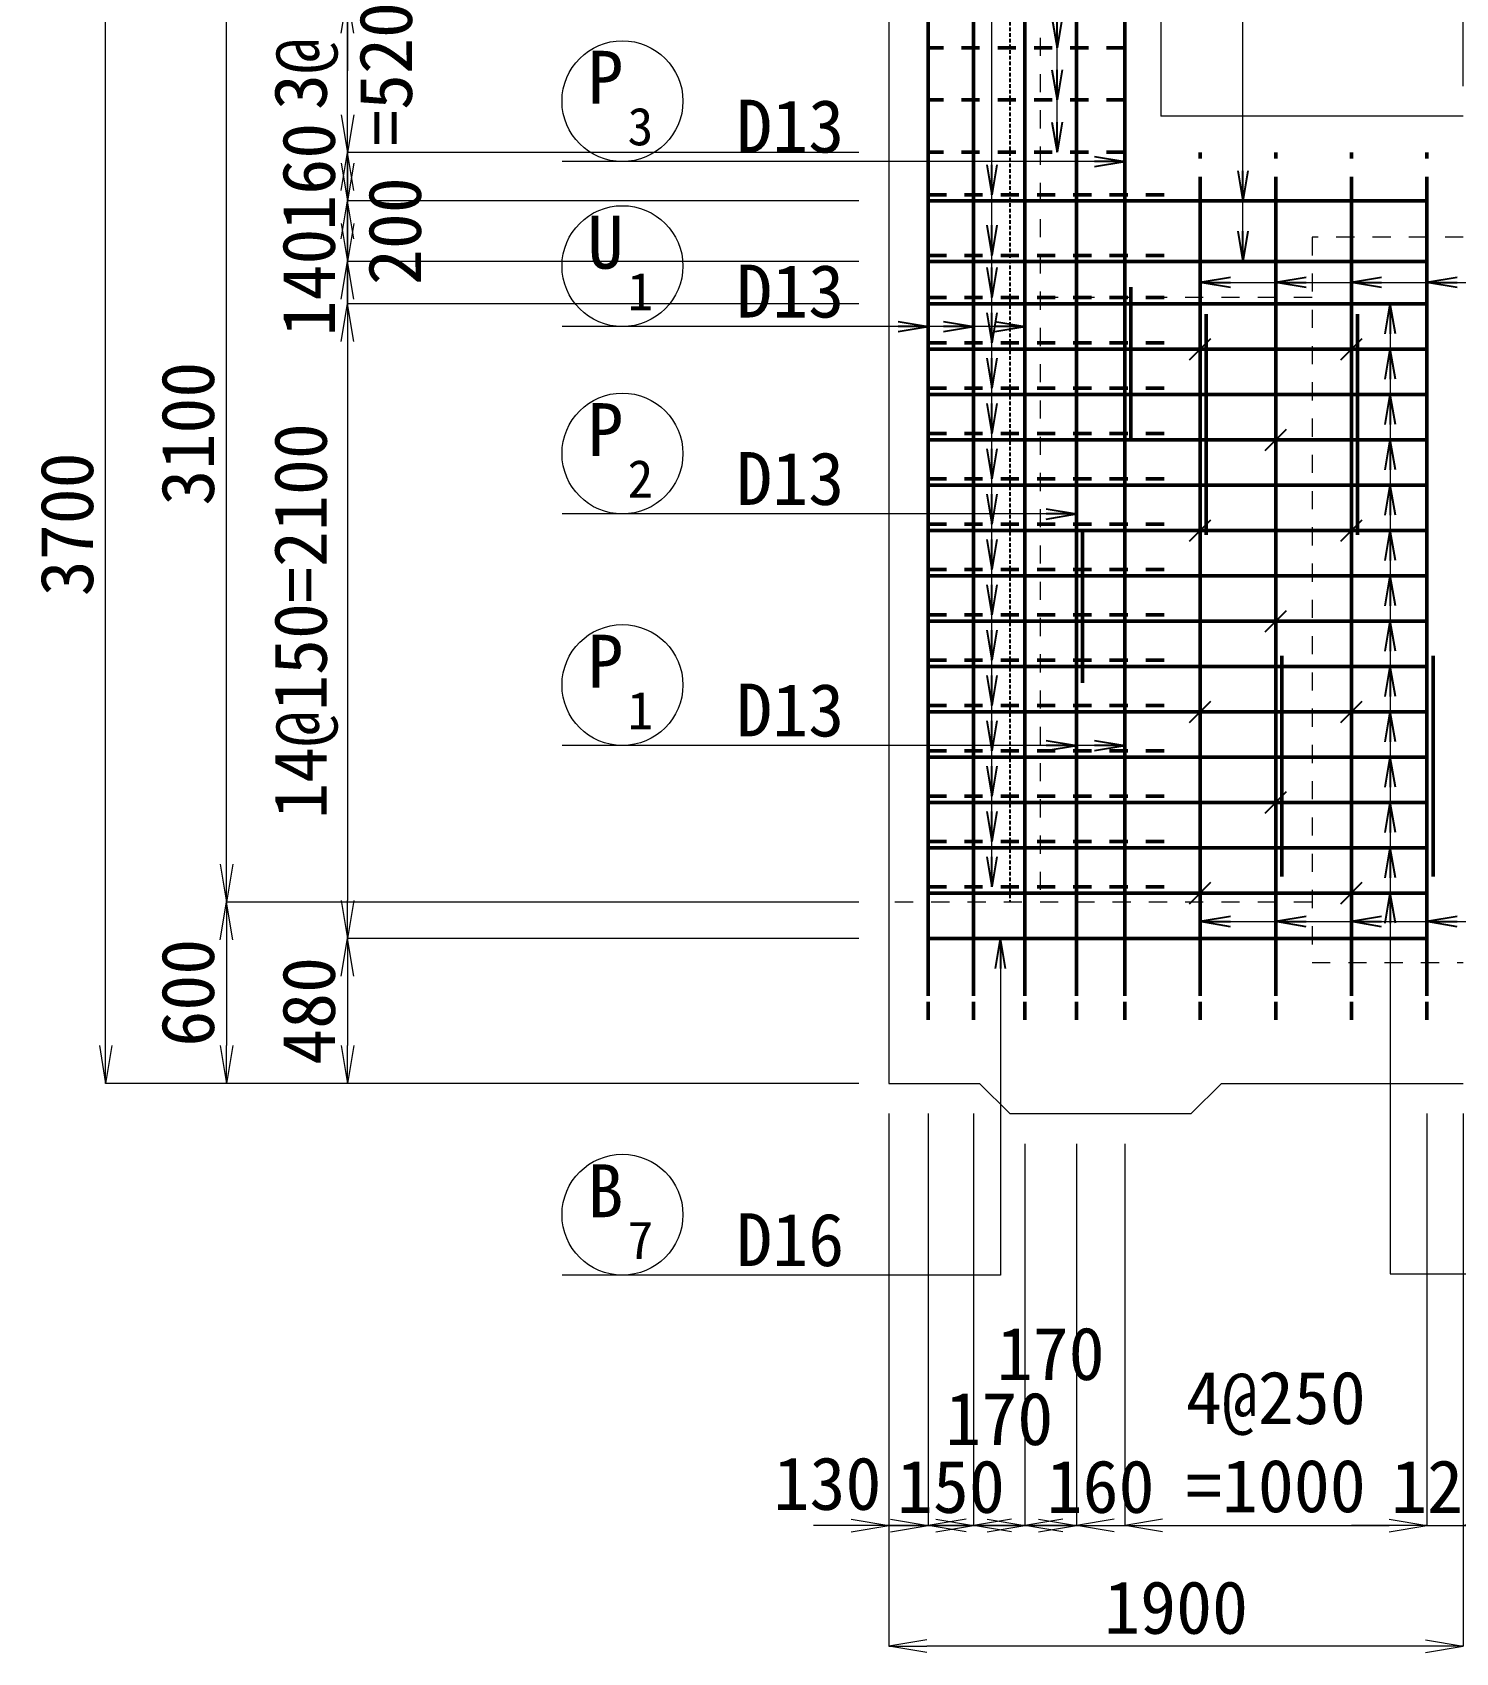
# Model space of a CAD drawing. Header units: millimetres. Extents: x 169470 to 758170, y -17820 to 11880.
# Drawn here: x 520469 to 525177, y -1182 to 4179 of the extents above; entities that cross this region are included whole.
import ezdxf
from ezdxf.enums import TextEntityAlignment as Align

# ---------------------------------------------------------------- set-up
doc = ezdxf.new("R2010")
doc.units = ezdxf.units.MM
doc.header["$LTSCALE"] = 50
doc.header["$PDSIZE"] = 300
doc.linetypes.add('DASHED2', pattern=[0.375, 0.25, -0.125])
doc.linetypes.add('SXF_跳び破線', pattern=[12, 6, -6])
doc.layers.get('Defpoints').update_dxf_attribs({"color": 151})
for name, color, linetype, lineweight in [('D-BGD', 7, 'Continuous', 13), ('D-STR', 1, 'Continuous', 50), ('D-STR-DIM', 7, 'Continuous', 13), ('D-STR-HTXT', 7, 'Continuous', 13), ('D-STR-STR3', 4, 'Continuous', 25), ('D-STR-TXT', 7, 'Continuous', 13)]:
    doc.layers.add(name, color=color, linetype=linetype, lineweight=lineweight)
doc.styles.add('MS ゴシック', font='MS Gothic.ttf')
doc.styles.add('YOKO_GOTHIC', font='MS Gothic.ttf')
doc.dimstyles.new('DIM-50', dxfattribs={"dimscale": 50, "dimtxt": 3.5, "dimasz": 2.5, "dimexe": 0, "dimexo": 2, "dimgap": 0.8, "dimtad": 1, "dimdec": 0, "dimzin": 1, "dimdsep": 46, "dimtxsty": 'MS ゴシック', "dimblk": 'OPEN', "dimcen": 0.1, "dimclrd": 256, "dimclre": 256, "dimclrt": 256, "dimaunit": 1, "dimadec": 3, "dimazin": 0, "dimtfac": 1, "dimtdec": 0, "dimtix": 1, "dimtmove": 2, "dimatfit": 3, "dimldrblk": 'OPEN', "dimfxl": 1, "dimlwd": -1, "dimlwe": -1, "dimarcsym": 2})
doc.dimstyles.new('S50', dxfattribs={"dimscale": 50, "dimtxt": 3.5, "dimasz": 2, "dimexe": 1, "dimexo": 1, "dimgap": 1, "dimtad": 1, "dimdec": 0, "dimzin": 1, "dimdsep": 46, "dimtxsty": 'YOKO_GOTHIC', "dimblk": 'OPEN', "dimcen": 0, "dimclrd": 256, "dimclre": 256, "dimclrt": 256, "dimaunit": 1, "dimadec": 3, "dimazin": 0, "dimtfac": 1, "dimtdec": 0, "dimtix": 1, "dimtmove": 2, "dimatfit": 3, "dimldrblk": 'OPEN', "dimfxl": 1, "dimlwd": -1, "dimlwe": -1, "dimarcsym": 0})

# ---------------------------------------------------------------- blocks, each defined once
blk = doc.blocks.new('_Open')
at = {"color": 0, "linetype": 'ByBlock', "lineweight": -2}
for p, q in [((-1, 0.167), (0, 0)), ((-1, -0.167), (0, 0)), ((0, 0), (-1, 0))]:
    blk.add_line(p, q, dxfattribs=at)
blk = doc.blocks.new('*D498')
at = {"layer": 'D-STR-DIM', "ltscale": 1500, "transparency": 16777216}
for p, q in [((521511.1, 4526), (521511.1, 4651)), ((523202.5, 4401), (521511.1, 4401)), ((521511.1, 4401), (521511.1, 4301)), ((523202.5, 4301), (521511.1, 4301)), ((521511.1, 4176), (521511.1, 4051))]:
    blk.add_line(p, q, dxfattribs=at)
at = {"layer": 'Defpoints', "color": 0, "ltscale": 1500, "transparency": 16777216}
for p in [(523302.5, 4401), (521511.1, 4301), (523302.5, 4301)]:
    blk.add_point(p, dxfattribs=at)
at = {"layer": 'D-STR-DIM', "ltscale": 1500, "transparency": 16777216, "xscale": 125, "yscale": 125, "zscale": 125}
for p, rotation in [((521511.1, 4401), 270), ((521511.1, 4301), 90)]:
    blk.add_blockref('_Open', p, dxfattribs=dict(at, rotation=rotation))
at = {"layer": 'D-STR-DIM', "ltscale": 1500, "transparency": 16777216, "insert": (521383.6, 4620.1), "char_height": 175, "attachment_point": 5, "rotation": 90, "style": 'MS ゴシック'}
blk.add_mtext('100', dxfattribs=at)
blk = doc.blocks.new('*D499')
at = {"layer": 'D-STR-DIM', "ltscale": 1500, "transparency": 16777216}
for p, q in [((523202.5, 3281), (521511.1, 3281)), ((521511.1, 3156), (521511.1, 1306)), ((523202.5, 1181), (521511.1, 1181))]:
    blk.add_line(p, q, dxfattribs=at)
at = {"layer": 'Defpoints', "color": 0, "ltscale": 1500, "transparency": 16777216}
for p in [(523302.5, 3281), (521511.1, 1181), (523302.5, 1181)]:
    blk.add_point(p, dxfattribs=at)
at = {"layer": 'D-STR-DIM', "ltscale": 1500, "transparency": 16777216, "xscale": 125, "yscale": 125, "zscale": 125}
for p, rotation in [((521511.1, 3281), 90), ((521511.1, 1181), 270)]:
    blk.add_blockref('_Open', p, dxfattribs=dict(at, rotation=rotation))
at = {"layer": 'D-STR-DIM', "ltscale": 1500, "transparency": 16777216, "insert": (521374.3, 2231), "char_height": 175, "attachment_point": 5, "rotation": 90, "style": 'MS ゴシック'}
blk.add_mtext('14@150=2100', dxfattribs=at)
blk = doc.blocks.new('*D1871')
at = {"layer": 'D-STR-DIM', "ltscale": 1500, "transparency": 16777216}
for p, q in [((523202.5, 1181), (521511.1, 1181)), ((521511.1, 1056), (521511.1, 826)), ((523202.5, 701), (521511.1, 701))]:
    blk.add_line(p, q, dxfattribs=at)
at = {"layer": 'Defpoints', "color": 0, "ltscale": 1500, "transparency": 16777216}
for p in [(523302.5, 1181), (521511.1, 701), (523302.5, 701)]:
    blk.add_point(p, dxfattribs=at)
at = {"layer": 'D-STR-DIM', "ltscale": 1500, "transparency": 16777216, "xscale": 125, "yscale": 125, "zscale": 125}
for p, rotation in [((521511.1, 1181), 90), ((521511.1, 701), 270)]:
    blk.add_blockref('_Open', p, dxfattribs=dict(at, rotation=rotation))
at = {"layer": 'D-STR-DIM', "ltscale": 1500, "transparency": 16777216, "insert": (521383.6, 941), "char_height": 175, "attachment_point": 5, "rotation": 90, "style": 'MS ゴシック'}
blk.add_mtext('480', dxfattribs=at)
blk = doc.blocks.new('*D500')
at = {"layer": 'D-STR-DIM', "ltscale": 1500, "transparency": 16777216}
for p, q in [((523202.5, 4401), (521111.1, 4401)), ((521111.1, 1426), (521111.1, 4276)), ((523202.5, 1301), (521111.1, 1301))]:
    blk.add_line(p, q, dxfattribs=at)
at = {"layer": 'Defpoints', "color": 0, "ltscale": 1500, "transparency": 16777216}
for p in [(521111.1, 4401), (523302.5, 4401), (523302.5, 1301)]:
    blk.add_point(p, dxfattribs=at)
at = {"layer": 'D-STR-DIM', "ltscale": 1500, "transparency": 16777216, "xscale": 125, "yscale": 125, "zscale": 125}
for p, rotation in [((521111.1, 4401), 90), ((521111.1, 1301), 270)]:
    blk.add_blockref('_Open', p, dxfattribs=dict(at, rotation=rotation))
at = {"layer": 'D-STR-DIM', "ltscale": 1500, "transparency": 16777216, "insert": (520983.6, 2851), "char_height": 175, "attachment_point": 5, "rotation": 90, "style": 'MS ゴシック'}
blk.add_mtext('3100', dxfattribs=at)
blk = doc.blocks.new('*D501')
at = {"layer": 'D-STR-DIM', "ltscale": 1500, "transparency": 16777216}
for p, q in [((523202.5, 1301), (521111.1, 1301)), ((521111.1, 1176), (521111.1, 826)), ((523202.5, 701), (521111.1, 701))]:
    blk.add_line(p, q, dxfattribs=at)
at = {"layer": 'Defpoints', "color": 0, "ltscale": 1500, "transparency": 16777216}
for p in [(523302.5, 1301), (521111.1, 701), (523302.5, 701)]:
    blk.add_point(p, dxfattribs=at)
at = {"layer": 'D-STR-DIM', "ltscale": 1500, "transparency": 16777216, "xscale": 125, "yscale": 125, "zscale": 125}
for p, rotation in [((521111.1, 1301), 90), ((521111.1, 701), 270)]:
    blk.add_blockref('_Open', p, dxfattribs=dict(at, rotation=rotation))
at = {"layer": 'D-STR-DIM', "ltscale": 1500, "transparency": 16777216, "insert": (520983.6, 1001), "char_height": 175, "attachment_point": 5, "rotation": 90, "style": 'MS ゴシック'}
blk.add_mtext('600', dxfattribs=at)
blk = doc.blocks.new('*D502')
at = {"layer": 'D-STR-DIM', "ltscale": 1500, "transparency": 16777216}
for p, q in [((523202.5, 4401), (520711.1, 4401)), ((520711.1, 826), (520711.1, 4276)), ((523202.5, 701), (520711.1, 701))]:
    blk.add_line(p, q, dxfattribs=at)
at = {"layer": 'Defpoints', "color": 0, "ltscale": 1500, "transparency": 16777216}
for p in [(520711.1, 4401), (523302.5, 4401), (523302.5, 701)]:
    blk.add_point(p, dxfattribs=at)
at = {"layer": 'D-STR-DIM', "ltscale": 1500, "transparency": 16777216, "xscale": 125, "yscale": 125, "zscale": 125}
for p, rotation in [((520711.1, 4401), 90), ((520711.1, 701), 270)]:
    blk.add_blockref('_Open', p, dxfattribs=dict(at, rotation=rotation))
at = {"layer": 'D-STR-DIM', "ltscale": 1500, "transparency": 16777216, "insert": (520583.6, 2551), "char_height": 175, "attachment_point": 5, "rotation": 90, "style": 'MS ゴシック'}
blk.add_mtext('3700', dxfattribs=at)
blk = doc.blocks.new('*D1873')
at = {"layer": 'D-STR-DIM', "ltscale": 1500, "transparency": 16777216}
for p, q in [((524202.5, 4501), (524202.5, 6396.4)), ((524327.5, 6396.4), (525077.5, 6396.4)), ((525202.5, 4001), (525202.5, 6396.4))]:
    blk.add_line(p, q, dxfattribs=at)
at = {"layer": 'Defpoints', "color": 0, "ltscale": 1500, "transparency": 16777216}
for p in [(525202.5, 6396.4), (524202.5, 4401), (525202.5, 3901)]:
    blk.add_point(p, dxfattribs=at)
at = {"layer": 'D-STR-DIM', "ltscale": 1500, "transparency": 16777216, "xscale": 125, "yscale": 125, "zscale": 125, "rotation": 180}
blk.add_blockref('_Open', (524202.5, 6396.4), dxfattribs=at)
at = {"layer": 'D-STR-DIM', "ltscale": 1500, "transparency": 16777216, "xscale": 125, "yscale": 125, "zscale": 125}
blk.add_blockref('_Open', (525202.5, 6396.4), dxfattribs=at)
at = {"layer": 'D-STR-DIM', "ltscale": 1500, "transparency": 16777216, "insert": (524702.5, 6523.9), "char_height": 175, "attachment_point": 5, "style": 'MS ゴシック'}
blk.add_mtext('1000', dxfattribs=at)
blk = doc.blocks.new('*D508')
at = {"layer": 'D-STR-DIM', "ltscale": 1500, "transparency": 16777216}
for p, q in [((523302.5, 4501), (523302.5, 6796.4)), ((523427.5, 6796.4), (525077.5, 6796.4)), ((525202.5, 4001), (525202.5, 6796.4))]:
    blk.add_line(p, q, dxfattribs=at)
at = {"layer": 'Defpoints', "color": 0, "ltscale": 1500, "transparency": 16777216}
for p in [(525202.5, 6796.4), (523302.5, 4401), (525202.5, 3901)]:
    blk.add_point(p, dxfattribs=at)
at = {"layer": 'D-STR-DIM', "ltscale": 1500, "transparency": 16777216, "xscale": 125, "yscale": 125, "zscale": 125, "rotation": 180}
blk.add_blockref('_Open', (523302.5, 6796.4), dxfattribs=at)
at = {"layer": 'D-STR-DIM', "ltscale": 1500, "transparency": 16777216, "xscale": 125, "yscale": 125, "zscale": 125}
blk.add_blockref('_Open', (525202.5, 6796.4), dxfattribs=at)
at = {"layer": 'D-STR-DIM', "ltscale": 1500, "transparency": 16777216, "insert": (524252.5, 6923.9), "char_height": 175, "attachment_point": 5, "style": 'MS ゴシック'}
blk.add_mtext('1900', dxfattribs=at)
blk = doc.blocks.new('*D509')
at = {"layer": 'D-STR-DIM', "ltscale": 1500, "transparency": 16777216}
for p, q in [((523302.5, 601), (523302.5, -761.5)), ((523432.5, 601), (523432.5, -761.5)), ((523177.5, -761.5), (523052.5, -761.5)), ((523302.5, -761.5), (523432.5, -761.5)), ((523557.5, -761.5), (523682.5, -761.5))]:
    blk.add_line(p, q, dxfattribs=at)
at = {"layer": 'Defpoints', "color": 0, "ltscale": 1500, "transparency": 16777216}
for p in [(523302.5, 701), (523432.5, 701), (523432.5, -761.5)]:
    blk.add_point(p, dxfattribs=at)
at = {"layer": 'D-STR-DIM', "ltscale": 1500, "transparency": 16777216, "xscale": 125, "yscale": 125, "zscale": 125}
blk.add_blockref('_Open', (523302.5, -761.5), dxfattribs=at)
at = {"layer": 'D-STR-DIM', "ltscale": 1500, "transparency": 16777216, "xscale": 125, "yscale": 125, "zscale": 125, "rotation": 180}
blk.add_blockref('_Open', (523432.5, -761.5), dxfattribs=at)
at = {"layer": 'D-STR-DIM', "ltscale": 1500, "transparency": 16777216, "insert": (523099.1, -624), "char_height": 175, "attachment_point": 5, "style": 'MS ゴシック'}
blk.add_mtext('130', dxfattribs=at)
blk = doc.blocks.new('*D510')
at = {"layer": 'D-STR-DIM', "ltscale": 1500, "transparency": 16777216}
for p, q in [((523432.5, 601), (523432.5, -761.5)), ((523582.5, 601), (523582.5, -761.5)), ((523307.5, -761.5), (523182.5, -761.5)), ((523432.5, -761.5), (523582.5, -761.5)), ((523707.5, -761.5), (523832.5, -761.5))]:
    blk.add_line(p, q, dxfattribs=at)
at = {"layer": 'Defpoints', "color": 0, "ltscale": 1500, "transparency": 16777216}
for p in [(523432.5, 701), (523582.5, 701), (523582.5, -761.5)]:
    blk.add_point(p, dxfattribs=at)
at = {"layer": 'D-STR-DIM', "ltscale": 1500, "transparency": 16777216, "xscale": 125, "yscale": 125, "zscale": 125}
blk.add_blockref('_Open', (523432.5, -761.5), dxfattribs=at)
at = {"layer": 'D-STR-DIM', "ltscale": 1500, "transparency": 16777216, "xscale": 125, "yscale": 125, "zscale": 125, "rotation": 180}
blk.add_blockref('_Open', (523582.5, -761.5), dxfattribs=at)
at = {"layer": 'D-STR-DIM', "ltscale": 1500, "transparency": 16777216, "insert": (523507.5, -634), "char_height": 175, "attachment_point": 5, "style": 'MS ゴシック'}
blk.add_mtext('150', dxfattribs=at)
blk = doc.blocks.new('*D511')
at = {"layer": 'D-STR-DIM', "ltscale": 1500, "transparency": 16777216}
for p, q in [((523582.5, 601), (523582.5, -761.5)), ((523752.5, 501), (523752.5, -761.5)), ((523457.5, -761.5), (523332.5, -761.5)), ((523582.5, -761.5), (523752.5, -761.5)), ((523877.5, -761.5), (524002.5, -761.5))]:
    blk.add_line(p, q, dxfattribs=at)
at = {"layer": 'Defpoints', "color": 0, "ltscale": 1500, "transparency": 16777216}
for p in [(523582.5, 701), (523752.5, 601), (523752.5, -761.5)]:
    blk.add_point(p, dxfattribs=at)
at = {"layer": 'D-STR-DIM', "ltscale": 1500, "transparency": 16777216, "xscale": 125, "yscale": 125, "zscale": 125}
blk.add_blockref('_Open', (523582.5, -761.5), dxfattribs=at)
at = {"layer": 'D-STR-DIM', "ltscale": 1500, "transparency": 16777216, "xscale": 125, "yscale": 125, "zscale": 125, "rotation": 180}
blk.add_blockref('_Open', (523752.5, -761.5), dxfattribs=at)
at = {"layer": 'D-STR-DIM', "ltscale": 1500, "transparency": 16777216, "insert": (523667.5, -409.5), "char_height": 175, "attachment_point": 5, "style": 'MS ゴシック'}
blk.add_mtext('170', dxfattribs=at)
blk = doc.blocks.new('*D512')
at = {"layer": 'D-STR-DIM', "ltscale": 1500, "transparency": 16777216}
for p, q in [((523752.5, 501), (523752.5, -761.5)), ((523922.5, 501), (523922.5, -761.5)), ((523627.5, -761.5), (523502.5, -761.5)), ((523752.5, -761.5), (523922.5, -761.5)), ((524047.5, -761.5), (524172.5, -761.5))]:
    blk.add_line(p, q, dxfattribs=at)
at = {"layer": 'Defpoints', "color": 0, "ltscale": 1500, "transparency": 16777216}
for p in [(523752.5, 601), (523922.5, 601), (523922.5, -761.5)]:
    blk.add_point(p, dxfattribs=at)
at = {"layer": 'D-STR-DIM', "ltscale": 1500, "transparency": 16777216, "xscale": 125, "yscale": 125, "zscale": 125}
blk.add_blockref('_Open', (523752.5, -761.5), dxfattribs=at)
at = {"layer": 'D-STR-DIM', "ltscale": 1500, "transparency": 16777216, "xscale": 125, "yscale": 125, "zscale": 125, "rotation": 180}
blk.add_blockref('_Open', (523922.5, -761.5), dxfattribs=at)
at = {"layer": 'D-STR-DIM', "ltscale": 1500, "transparency": 16777216, "insert": (523837.5, -194.3), "char_height": 175, "attachment_point": 5, "style": 'MS ゴシック'}
blk.add_mtext('170', dxfattribs=at)
blk = doc.blocks.new('*D513')
at = {"layer": 'D-STR-DIM', "ltscale": 1500, "transparency": 16777216}
for p, q in [((523922.5, 501), (523922.5, -761.5)), ((524082.5, 501), (524082.5, -761.5)), ((523797.5, -761.5), (523672.5, -761.5)), ((523922.5, -761.5), (524082.5, -761.5)), ((524207.5, -761.5), (524332.5, -761.5))]:
    blk.add_line(p, q, dxfattribs=at)
at = {"layer": 'Defpoints', "color": 0, "ltscale": 1500, "transparency": 16777216}
for p in [(523922.5, 601), (524082.5, 601), (524082.5, -761.5)]:
    blk.add_point(p, dxfattribs=at)
at = {"layer": 'D-STR-DIM', "ltscale": 1500, "transparency": 16777216, "xscale": 125, "yscale": 125, "zscale": 125}
blk.add_blockref('_Open', (523922.5, -761.5), dxfattribs=at)
at = {"layer": 'D-STR-DIM', "ltscale": 1500, "transparency": 16777216, "xscale": 125, "yscale": 125, "zscale": 125, "rotation": 180}
blk.add_blockref('_Open', (524082.5, -761.5), dxfattribs=at)
at = {"layer": 'D-STR-DIM', "ltscale": 1500, "transparency": 16777216, "insert": (524002.5, -634), "char_height": 175, "attachment_point": 5, "style": 'MS ゴシック'}
blk.add_mtext('160', dxfattribs=at)
blk = doc.blocks.new('*D514')
at = {"layer": 'D-STR-DIM', "ltscale": 1500, "transparency": 16777216}
for p, q in [((525082.5, 601), (525082.5, -761.5)), ((524082.5, 501), (524082.5, -761.5)), ((524207.5, -761.5), (524957.5, -761.5))]:
    blk.add_line(p, q, dxfattribs=at)
at = {"layer": 'Defpoints', "color": 0, "ltscale": 1500, "transparency": 16777216}
for p in [(525082.5, 701), (524082.5, 601), (525082.5, -761.5)]:
    blk.add_point(p, dxfattribs=at)
at = {"layer": 'D-STR-DIM', "ltscale": 1500, "transparency": 16777216, "xscale": 125, "yscale": 125, "zscale": 125, "rotation": 180}
blk.add_blockref('_Open', (524082.5, -761.5), dxfattribs=at)
at = {"layer": 'D-STR-DIM', "ltscale": 1500, "transparency": 16777216, "xscale": 125, "yscale": 125, "zscale": 125}
blk.add_blockref('_Open', (525082.5, -761.5), dxfattribs=at)
at = {"layer": 'D-STR-DIM', "ltscale": 1500, "transparency": 16777216, "insert": (524582.5, -485.9), "char_height": 175, "attachment_point": 5, "style": 'MS ゴシック'}
blk.add_mtext('4@250\\P=1000', dxfattribs=at)
blk = doc.blocks.new('*D515')
at = {"layer": 'D-STR-DIM', "ltscale": 1500, "transparency": 16777216}
for p, q in [((525082.5, 601), (525082.5, -761.5)), ((525202.5, 601), (525202.5, -761.5)), ((524957.5, -761.5), (524832.5, -761.5)), ((525082.5, -761.5), (525202.5, -761.5)), ((525327.5, -761.5), (525452.5, -761.5))]:
    blk.add_line(p, q, dxfattribs=at)
at = {"layer": 'Defpoints', "color": 0, "ltscale": 1500, "transparency": 16777216}
for p in [(525082.5, 701), (525202.5, 701), (525202.5, -761.5)]:
    blk.add_point(p, dxfattribs=at)
at = {"layer": 'D-STR-DIM', "ltscale": 1500, "transparency": 16777216, "xscale": 125, "yscale": 125, "zscale": 125}
blk.add_blockref('_Open', (525082.5, -761.5), dxfattribs=at)
at = {"layer": 'D-STR-DIM', "ltscale": 1500, "transparency": 16777216, "xscale": 125, "yscale": 125, "zscale": 125, "rotation": 180}
blk.add_blockref('_Open', (525202.5, -761.5), dxfattribs=at)
at = {"layer": 'D-STR-DIM', "ltscale": 1500, "transparency": 16777216, "insert": (525142.5, -634), "char_height": 175, "attachment_point": 5, "style": 'MS ゴシック'}
blk.add_mtext('120', dxfattribs=at)
blk = doc.blocks.new('*D516')
at = {"layer": 'D-STR-DIM', "ltscale": 1500, "transparency": 16777216}
for p, q in [((523302.5, 601), (523302.5, -1161.5)), ((525202.5, 601), (525202.5, -1161.5)), ((525077.5, -1161.5), (523427.5, -1161.5))]:
    blk.add_line(p, q, dxfattribs=at)
at = {"layer": 'Defpoints', "color": 0, "ltscale": 1500, "transparency": 16777216}
for p in [(523302.5, 701), (525202.5, 701), (523302.5, -1161.5)]:
    blk.add_point(p, dxfattribs=at)
at = {"layer": 'D-STR-DIM', "ltscale": 1500, "transparency": 16777216, "xscale": 125, "yscale": 125, "zscale": 125, "rotation": 180}
blk.add_blockref('_Open', (523302.5, -1161.5), dxfattribs=at)
at = {"layer": 'D-STR-DIM', "ltscale": 1500, "transparency": 16777216, "xscale": 125, "yscale": 125, "zscale": 125}
blk.add_blockref('_Open', (525202.5, -1161.5), dxfattribs=at)
at = {"layer": 'D-STR-DIM', "ltscale": 1500, "transparency": 16777216, "insert": (524252.5, -1034), "char_height": 175, "attachment_point": 5, "style": 'MS ゴシック'}
blk.add_mtext('1900', dxfattribs=at)
blk = doc.blocks.new('*D2522')
at = {"layer": 'D-STR-DIM', "transparency": 16777216}
for p, q in [((521511.1, 3546), (521511.1, 3671)), ((523202.5, 3421), (521511.1, 3421)), ((521511.1, 3281), (521511.1, 3421)), ((523202.5, 3281), (521511.1, 3281)), ((521511.1, 3156), (521511.1, 3031))]:
    blk.add_line(p, q, dxfattribs=at)
at = {"layer": 'Defpoints', "color": 0, "transparency": 16777216}
for p in [(521511.1, 3421), (523302.5, 3421), (523302.5, 3281)]:
    blk.add_point(p, dxfattribs=at)
at = {"layer": 'D-STR-DIM', "transparency": 16777216, "xscale": 125, "yscale": 125, "zscale": 125}
for p, rotation in [((521511.1, 3421), 270), ((521511.1, 3281), 90)]:
    blk.add_blockref('_Open', p, dxfattribs=dict(at, rotation=rotation))
at = {"layer": 'D-STR-DIM', "transparency": 16777216, "insert": (521383.6, 3351), "char_height": 175, "attachment_point": 5, "rotation": 90, "style": 'MS ゴシック'}
blk.add_mtext('140', dxfattribs=at)
blk = doc.blocks.new('*D2523')
at = {"layer": 'D-STR-DIM', "transparency": 16777216}
for p, q in [((521511.1, 3746), (521511.1, 3871)), ((523202.5, 3621), (521511.1, 3621)), ((521511.1, 3421), (521511.1, 3621)), ((523202.5, 3421), (521511.1, 3421)), ((521511.1, 3296), (521511.1, 3171))]:
    blk.add_line(p, q, dxfattribs=at)
at = {"layer": 'Defpoints', "color": 0, "transparency": 16777216}
for p in [(521511.1, 3621), (523302.5, 3621), (523302.5, 3421)]:
    blk.add_point(p, dxfattribs=at)
at = {"layer": 'D-STR-DIM', "transparency": 16777216, "xscale": 125, "yscale": 125, "zscale": 125}
for p, rotation in [((521511.1, 3621), 270), ((521511.1, 3421), 90)]:
    blk.add_blockref('_Open', p, dxfattribs=dict(at, rotation=rotation))
at = {"layer": 'D-STR-DIM', "transparency": 16777216, "insert": (521668.3, 3521), "char_height": 175, "attachment_point": 5, "rotation": 90, "style": 'MS ゴシック'}
blk.add_mtext('200', dxfattribs=at)
blk = doc.blocks.new('*D2524')
at = {"layer": 'D-STR-DIM', "transparency": 16777216}
for p, q in [((521511.1, 3906), (521511.1, 4031)), ((523202.5, 3781), (521511.1, 3781)), ((521511.1, 3621), (521511.1, 3781)), ((523202.5, 3621), (521511.1, 3621)), ((521511.1, 3496), (521511.1, 3371))]:
    blk.add_line(p, q, dxfattribs=at)
at = {"layer": 'Defpoints', "color": 0, "transparency": 16777216}
for p in [(521511.1, 3781), (523302.5, 3781), (523302.5, 3621)]:
    blk.add_point(p, dxfattribs=at)
at = {"layer": 'D-STR-DIM', "transparency": 16777216, "xscale": 125, "yscale": 125, "zscale": 125}
for p, rotation in [((521511.1, 3781), 270), ((521511.1, 3621), 90)]:
    blk.add_blockref('_Open', p, dxfattribs=dict(at, rotation=rotation))
at = {"layer": 'D-STR-DIM', "transparency": 16777216, "insert": (521383.6, 3701), "char_height": 175, "attachment_point": 5, "rotation": 90, "style": 'MS ゴシック'}
blk.add_mtext('160', dxfattribs=at)
blk = doc.blocks.new('*D2525')
at = {"layer": 'D-STR-DIM', "transparency": 16777216}
for p, q in [((521511.1, 4426), (521511.1, 4551)), ((523202.5, 4301), (521511.1, 4301)), ((521511.1, 3781), (521511.1, 4301)), ((523202.5, 3781), (521511.1, 3781)), ((521511.1, 3656), (521511.1, 3531))]:
    blk.add_line(p, q, dxfattribs=at)
at = {"layer": 'Defpoints', "color": 0, "transparency": 16777216}
for p in [(521511.1, 4301), (523302.5, 4301), (523302.5, 3781)]:
    blk.add_point(p, dxfattribs=at)
at = {"layer": 'D-STR-DIM', "transparency": 16777216, "xscale": 125, "yscale": 125, "zscale": 125}
for p, rotation in [((521511.1, 4301), 270), ((521511.1, 3781), 90)]:
    blk.add_blockref('_Open', p, dxfattribs=dict(at, rotation=rotation))
at = {"layer": 'D-STR-DIM', "transparency": 16777216, "char_height": 175, "attachment_point": 5, "rotation": 90, "style": 'MS ゴシック'}
for s, insert in [('=520', (521638.6, 4041)), ('3@', (521374.3, 4041))]:
    blk.add_mtext(s, dxfattribs=dict(at, insert=insert))

msp = doc.modelspace()

# ---------------------------------------------------------------- linework, layer by layer
at = {"layer": 'D-BGD'}
for p, q in [((523302.54, 4401.01), (523302.54, 701.01)), ((524202.54, 4401.01), (524202.54, 3901.01)), ((525202.54, 3901.01), (524202.54, 3901.01))]:
    msp.add_line(p, q, dxfattribs=at)
at = {"layer": 'D-BGD', "linetype": 'SXF_跳び破線', "ltscale": 0.2}
for p, q in [((523802.54, 4401.01), (523802.54, 1301.01)), ((524702.54, 3301.01), (523802.54, 3301.01)), ((524702.54, 1301.01), (523302.54, 1301.01))]:
    msp.add_line(p, q, dxfattribs=at)
msp.add_lwpolyline([(525202.54, 3501.01), (524702.54, 3501.01), (524702.54, 1101.01), (525202.54, 1101.01)], dxfattribs=at)
at = {"layer": 'D-BGD'}
msp.add_lwpolyline([(523302.54, 701.01), (523602.54, 701.01), (523702.54, 601.01), (524302.54, 601.01), (524402.54, 701.01), (525202.54, 701.01)], dxfattribs=at)
at = {"layer": 'D-STR'}
for p, q in [((523432.54, 4301.01), (523432.54, 991.01)), ((523582.54, 4301.01), (523582.54, 991.01)), ((523752.54, 4301.01), (523752.54, 991.01)), ((523922.54, 991.01), (523922.54, 4301.01)), ((524082.54, 991.01), (524082.54, 4301.01)), ((525082.54, 3621.01), (523432.54, 3621.01)), ((524332.54, 991.01), (524332.54, 3641.01)), ((524582.54, 991.01), (524582.54, 3641.01)), ((524832.54, 991.01), (524832.54, 3641.01)), ((525082.54, 991.01), (525082.54, 3641.01)), ((525082.54, 3421.01), (523432.54, 3421.01)), ((524102.54, 2836.01), (524102.54, 3336.01)), ((525082.54, 3281.01), (523432.54, 3281.01)), ((524352.54, 3246.03), (524352.54, 2516.03)), ((524852.54, 3246.03), (524852.54, 2516.03)), ((525082.54, 3131.01), (523432.54, 3131.01)), ((525082.54, 2981.01), (523432.54, 2981.01)), ((525082.54, 2831.01), (523432.54, 2831.01)), ((525082.54, 2681.01), (523432.54, 2681.01)), ((525082.54, 2531.01), (523432.54, 2531.01)), ((523942.54, 2026.01), (523942.54, 2526.01)), ((525082.54, 2381.01), (523432.54, 2381.01)), ((525082.54, 2231.01), (523432.54, 2231.01)), ((524602.54, 2116.03), (524602.54, 1386.03)), ((525102.54, 2116.03), (525102.54, 1386.03)), ((525082.54, 2081.01), (523432.54, 2081.01)), ((525082.54, 1931.01), (523432.54, 1931.01)), ((525082.54, 1781.01), (523432.54, 1781.01)), ((525082.54, 1631.01), (523432.54, 1631.01)), ((525082.54, 1481.01), (523432.54, 1481.01)), ((525082.54, 1331.01), (523432.54, 1331.01)), ((525082.54, 1181.01), (523432.54, 1181.01))]:
    msp.add_line(p, q, dxfattribs=at)
at = {"layer": 'D-STR', "linetype": 'SXF_跳び破線', "ltscale": 0.2}
for p, q in [((524082.54, 4128.01), (523432.54, 4128.01)), ((524082.54, 3955.01), (523432.54, 3955.01)), ((524082.54, 3782.01), (523432.54, 3782.01)), ((524332.54, 3641.01), (524332.54, 3781.01)), ((524582.54, 3641.01), (524582.54, 3781.01)), ((524832.54, 3641.01), (524832.54, 3781.01)), ((525082.54, 3641.01), (525082.54, 3781.01)), ((524212.54, 3641.01), (523432.54, 3641.01)), ((524212.54, 3441.01), (523432.54, 3441.01)), ((524212.54, 3301.01), (523432.54, 3301.01)), ((524212.54, 3151.01), (523432.54, 3151.01)), ((524212.54, 3001.01), (523432.54, 3001.01)), ((524212.54, 2851.01), (523432.54, 2851.01)), ((524212.54, 2701.01), (523432.54, 2701.01)), ((524212.54, 2551.01), (523432.54, 2551.01)), ((524212.54, 2401.01), (523432.54, 2401.01)), ((524212.54, 2251.01), (523432.54, 2251.01)), ((524212.54, 2101.01), (523432.54, 2101.01)), ((524212.54, 1951.01), (523432.54, 1951.01)), ((524212.54, 1801.01), (523432.54, 1801.01)), ((524212.54, 1651.01), (523432.54, 1651.01)), ((524212.54, 1501.01), (523432.54, 1501.01)), ((524212.54, 1351.01), (523432.54, 1351.01)), ((523432.54, 971.01), (523432.54, 851.01)), ((523582.54, 971.01), (523582.54, 851.01)), ((523752.54, 971.01), (523752.54, 851.01)), ((523922.54, 971.01), (523922.54, 851.01)), ((524082.54, 971.01), (524082.54, 851.01)), ((524332.54, 971.01), (524332.54, 851.01)), ((524582.54, 971.01), (524582.54, 851.01)), ((524832.54, 971.01), (524832.54, 851.01)), ((525082.54, 971.01), (525082.54, 851.01))]:
    msp.add_line(p, q, dxfattribs=at)
at = {"layer": 'D-STR-HTXT'}
for centre in [(522420.89, 3951.13), (522420.89, 3405.3), (522420.89, 2785.21), (522420.89, 2019.08), (522420.89, 266.5)]:
    msp.add_circle(centre, 200, dxfattribs=at)
at = {"layer": 'D-STR-STR3'}
for p, q in [((524297.18, 3095.66), (524367.89, 3166.37)), ((524797.18, 3095.66), (524867.89, 3166.37)), ((524547.18, 2795.66), (524617.89, 2866.37)), ((524297.18, 2495.66), (524367.89, 2566.37)), ((524797.18, 2495.66), (524867.89, 2566.37)), ((524547.18, 2195.66), (524617.89, 2266.37)), ((524297.18, 1895.66), (524367.89, 1966.37)), ((524797.18, 1895.66), (524867.89, 1966.37)), ((524547.18, 1595.66), (524617.89, 1666.37)), ((524297.18, 1295.66), (524367.89, 1366.37)), ((524797.18, 1295.66), (524867.89, 1366.37))]:
    msp.add_line(p, q, dxfattribs=at)
at = {"layer": 'Defpoints', "linetype": 'DASHED2'}
msp.add_line((523702.54, 4401.01), (523702.54, 1301.01), dxfattribs=at)

# ---------------------------------------------------------------- texts
at = {"layer": 'D-STR-TXT', "style": 'YOKO_GOTHIC'}
for s, height, p in [('P', 175, (522364.61, 3942.81)), ('3', 125, (522480.28, 3805.01)), ('U', 175, (522364.61, 3396.98)), ('1', 125, (522480.28, 3259.18)), ('P', 175, (522364.61, 2776.89)), ('2', 125, (522480.28, 2639.09)), ('P', 175, (522364.61, 2010.76)), ('1', 125, (522480.28, 1872.96)), ('B', 175, (522364.61, 258.18)), ('7', 125, (522480.28, 120.38))]:
    msp.add_text(s, height=height, dxfattribs=at).set_placement(p, align=Align.CENTER)
for s, p in [('D13', (522797.41, 3781.13)), ('D13', (522797.41, 3235.3)), ('D13', (522797.41, 2615.21)), ('D13', (522797.41, 1849.08)), ('D16', (522797.41, 96.5))]:
    msp.add_text(s, height=175, dxfattribs=at).set_placement(p)

# ---------------------------------------------------------------- dimensions: what is measured, and where the dimension line sits
at = {"layer": 'D-STR-DIM', "ltscale": 1500}
for base, p1, p2, picture, middle in [((525202.54, 6796.41), (523302.54, 4401.01), (525202.54, 3901.01), '*D508', (524252.54, 6923.91)), ((525202.54, 6396.41), (524202.54, 4401.01), (525202.54, 3901.01), '*D1873', (524702.54, 6523.91)), ((523582.54, -761.5), (523432.54, 701.01), (523582.54, 701.01), '*D510', (523507.54, -634)), ((523302.54, -1161.5), (525202.54, 701.01), (523302.54, 701.01), '*D516', (524252.54, -1034)), ((525202.54, -761.5), (525082.54, 701.01), (525202.54, 701.01), '*D515', (525142.54, -634)), ((524082.54, -761.5), (523922.54, 601.01), (524082.54, 601.01), '*D513', (524002.54, -634))]:
    dim = msp.add_linear_dim(base=base, p1=p1, p2=p2, dimstyle='DIM-50', dxfattribs=at)
    dim.commit()
    dim.dimension.update_dxf_attribs({"geometry": picture, "text_midpoint": middle})
dim = msp.add_linear_dim(base=(521511.12, 4301.01), p1=(523302.54, 4401.01), p2=(523302.54, 4301.01), angle=90, dimstyle='DIM-50', dxfattribs=at)
dim.commit()
dim.dimension.update_dxf_attribs({"geometry": '*D498', "text_midpoint": (521383.62, 4620.08), "dimtype": 160})
at = {"layer": 'D-STR-DIM'}
dim = msp.add_linear_dim(base=(521511.12, 4301.01), p1=(523302.54, 3781.01), p2=(523302.54, 4301.01), angle=90, text='3@\\X=<>', dimstyle='DIM-50', dxfattribs=at)
dim.commit()
dim.dimension.update_dxf_attribs({"geometry": '*D2525', "text_midpoint": (521511.12, 4041.01)})
at = {"layer": 'D-STR-DIM', "ltscale": 1500}
for base, p1, p2, picture, middle in [((520711.12, 4401.01), (523302.54, 701.01), (523302.54, 4401.01), '*D502', (520583.62, 2551.01)), ((521111.12, 4401.01), (523302.54, 1301.01), (523302.54, 4401.01), '*D500', (520983.62, 2851.01)), ((521111.12, 701.01), (523302.54, 1301.01), (523302.54, 701.01), '*D501', (520983.62, 1001.01)), ((521511.12, 701.01), (523302.54, 1181.01), (523302.54, 701.01), '*D1871', (521383.62, 941.01))]:
    dim = msp.add_linear_dim(base=base, p1=p1, p2=p2, angle=90, dimstyle='DIM-50', dxfattribs=at)
    dim.commit()
    dim.dimension.update_dxf_attribs({"geometry": picture, "text_midpoint": middle})
at = {"layer": 'D-STR-DIM'}
for base, p1, p2, picture, middle in [((521511.12, 3781.01), (523302.54, 3621.01), (523302.54, 3781.01), '*D2524', (521383.62, 3701.01)), ((521511.12, 3421.01), (523302.54, 3281.01), (523302.54, 3421.01), '*D2522', (521383.62, 3351.01))]:
    dim = msp.add_linear_dim(base=base, p1=p1, p2=p2, angle=90, dimstyle='DIM-50', dxfattribs=at)
    dim.commit()
    dim.dimension.update_dxf_attribs({"geometry": picture, "text_midpoint": middle})
dim = msp.add_linear_dim(base=(521511.12, 3621.01), p1=(523302.54, 3421.01), p2=(523302.54, 3621.01), angle=90, dimstyle='DIM-50', dxfattribs=at)
dim.commit()
dim.dimension.update_dxf_attribs({"geometry": '*D2523', "text_midpoint": (521668.26, 3521.01), "dimtype": 160})
at = {"layer": 'D-STR-DIM', "ltscale": 1500}
dim = msp.add_linear_dim(base=(521511.12, 1181.01), p1=(523302.54, 3281.01), p2=(523302.54, 1181.01), angle=90, text='14@150=<>', dimstyle='DIM-50', dxfattribs=at)
dim.commit()
dim.dimension.update_dxf_attribs({"geometry": '*D499', "text_midpoint": (521374.29, 2231.01)})
for base, p1, p2, picture, middle in [((523432.54, -761.5), (523302.54, 701.01), (523432.54, 701.01), '*D509', (523099.12, -624)), ((523752.54, -761.5), (523582.54, 701.01), (523752.54, 601.01), '*D511', (523667.54, -409.49)), ((523922.54, -761.5), (523752.54, 601.01), (523922.54, 601.01), '*D512', (523837.54, -194.3))]:
    dim = msp.add_linear_dim(base=base, p1=p1, p2=p2, dimstyle='DIM-50', dxfattribs=at)
    dim.commit()
    dim.dimension.update_dxf_attribs({"geometry": picture, "text_midpoint": middle, "dimtype": 160})
dim = msp.add_linear_dim(base=(525082.54, -761.5), p1=(524082.54, 601.01), p2=(525082.54, 701.01), text='4@250\\P=<>', dimstyle='DIM-50', dxfattribs=at)
dim.commit()
dim.dimension.update_dxf_attribs({"geometry": '*D514', "text_midpoint": (524582.54, -485.94)})

# ---------------------------------------------------------------- leaders
at = {"layer": 'D-STR-HTXT'}
for points in [[(523858.56, 3782.01), (523858.56, 5388.25), (522220.89, 5388.25)], [(523642.99, 1351.01), (523642.99, 4807.67), (522220.89, 4807.67)], [(524473.03, 3421.01), (524473.03, 4729.2), (526451, 4729.2)], [(523858.56, 4128.01), (523858.56, 4568.13)], [(523858.56, 3955.01), (523858.56, 4395.13)], [(524332.54, 3351.4), (525451, 3351.4), (525451, 4206.2)], [(524473.03, 3621.01), (524473.03, 4095.11)], [(523642.99, 3641.01), (523642.99, 3971.1)], [(524082.54, 3751.13), (522220.89, 3751.13)], [(523642.99, 3441.01), (523642.99, 3771.1)], [(523642.99, 3301.01), (523642.99, 3611.1)], [(523642.99, 3151.01), (523642.99, 3461.1)], [(524582.54, 3351.4), (524901.89, 3351.4)], [(524832.54, 3351.4), (525151.89, 3351.4)], [(525082.54, 3351.4), (525401.89, 3351.4)], [(523642.99, 3001.01), (523642.99, 3311.1)], [(524961.18, 3281.01), (524961.18, 71.42), (526451, 71.42)], [(523752.54, 3205.3), (522220.89, 3205.3)], [(523432.54, 3205.3), (523027.4, 3205.3)], [(523582.54, 3205.3), (523157.4, 3205.3)], [(523642.99, 2851.01), (523642.99, 3161.1)], [(524961.18, 3131.01), (524961.18, 2682.45)], [(523642.99, 2701.01), (523642.99, 3011.1)], [(524961.18, 2981.01), (524961.18, 2532.45)], [(523642.99, 2551.01), (523642.99, 2861.1)], [(524961.18, 2831.01), (524961.18, 2382.45)], [(523642.99, 2401.01), (523642.99, 2711.1)], [(524961.18, 2681.01), (524961.18, 2232.45)], [(523922.54, 2585.21), (522220.89, 2585.21)], [(523642.99, 2251.01), (523642.99, 2561.1)], [(524961.18, 2531.01), (524961.18, 2082.45)], [(523642.99, 2101.01), (523642.99, 2411.1)], [(524961.18, 2381.01), (524961.18, 1932.45)], [(523642.99, 1951.01), (523642.99, 2261.1)], [(524961.18, 2231.01), (524961.18, 1782.45)], [(523642.99, 1801.01), (523642.99, 2111.1)], [(524961.18, 2081.01), (524961.18, 1632.45)], [(523642.99, 1651.01), (523642.99, 1961.1)], [(524961.18, 1931.01), (524961.18, 1482.45)], [(524082.54, 1819.08), (522220.89, 1819.08)], [(523922.54, 1819.08), (523151.71, 1819.08)], [(523642.99, 1501.01), (523642.99, 1811.1)], [(524961.18, 1781.01), (524961.18, 1332.45)], [(524961.18, 1631.01), (524961.18, 1182.45)], [(524332.54, 1236.35), (525451, 1236.35), (525451, 1566.81)], [(524961.18, 1481.01), (524961.18, 1032.45)], [(524961.18, 1331.01), (524961.18, 882.45)], [(524582.54, 1236.35), (524891.77, 1236.35)], [(524832.54, 1236.35), (525141.77, 1236.35)], [(525082.54, 1236.35), (525391.77, 1236.35)], [(523671.88, 1181.01), (523671.88, 66.5), (522220.89, 66.5)]]:
    msp.add_leader(points, dimstyle='S50', dxfattribs=at)

doc.saveas('drawing.dxf')
